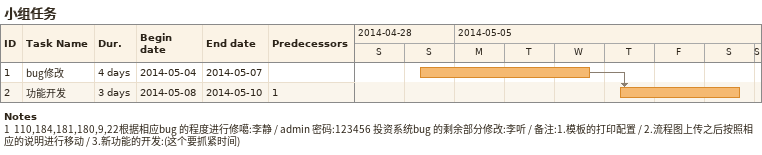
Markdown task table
小组任务

| ID | Task | Duration | Start | Finish | Predecessors |
|---|---|---|---|---|---|
| 1 | bug修改 | 4d | 2014-05-04 | 2014-05-07 |  |
| 2 | 功能开发 | 3d | 2014-05-08 | 2014-05-10 | 1 |

Notes
- 1: 110,184,181,180,9,22根据相应bug 的程度进行修噶:李静 / admin 密码:123456 投资系统bug 的剩余部分修改:李听 / 备注:1.模板的打印配置 / 2.流程图上传之后按照相应的说明进行移动 / 3.新功能的开发:(这个要抓紧时间)
